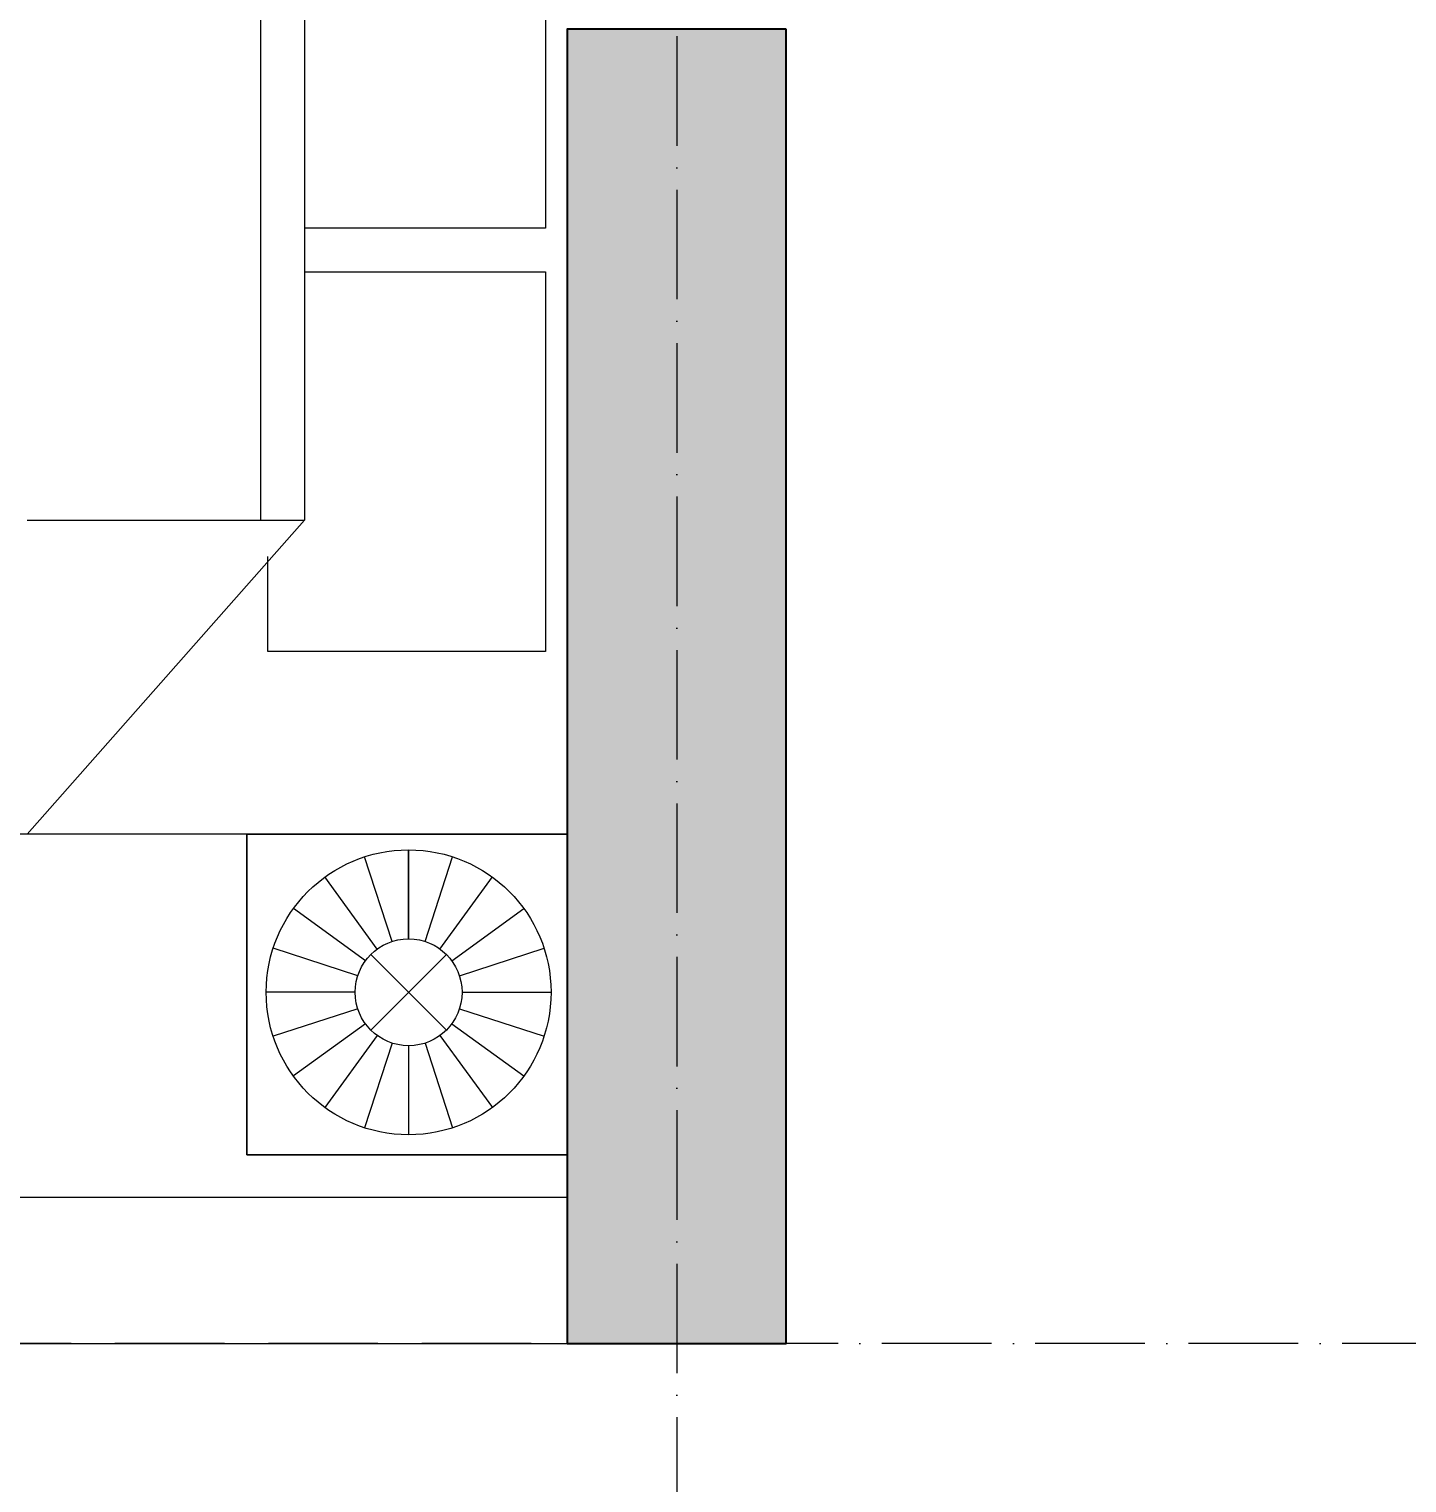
# Model space of a CAD drawing. Header units: millimetres. Extents: x -20144 to 122974, y -38328 to 48263.
# Drawn here: x 22563 to 24451, y -191 to 1800 of the extents above; entities that cross this region are included whole.
import ezdxf

# ---------------------------------------------------------------- set-up
doc = ezdxf.new("R2010")
doc.units = ezdxf.units.MM
doc.linetypes.add('Grid Line', pattern=[4.2, 3, -0.6, 0, -0.6])
for name, color, linetype, lineweight in [('DIM', 1, 'Continuous', 5), ('DIM-200', 1, 'Continuous', 5), ('NET-CAT', 3, 'Continuous', 15), ('THIET BI', 44, 'Continuous', 5), ('TRUC', 225, 'Continuous', 5), ('X-COT HAM$0$LC.HA', 8, 'Continuous', 9)]:
    doc.layers.add(name, color=color, linetype=linetype, lineweight=lineweight)
doc.styles.add('Arial_3', font='arial_0.ttf', dxfattribs={"height": 400})
doc.styles.add('TA1', font='arial_0.ttf')
doc.dimstyles.new('D_200_KTx2', dxfattribs={"dimtxt": 400, "dimasz": 300, "dimexe": 300, "dimexo": 300, "dimgap": 160, "dimtad": 1, "dimdec": 0, "dimzin": 9, "dimtxsty": 'TA1', "dimblk": 'ARCHTICK', "dimcen": 1, "dimdle": 300, "dimclrd": 256, "dimclre": 256, "dimclrt": 7, "dimadec": 0, "dimazin": 0, "dimtfac": 1, "dimtdec": 0, "dimtix": 1, "dimtmove": 1, "dimatfit": 3, "dimldrblk": 'ARCHTICK', "dimfxl": 0, "dimtolj": 1, "dimtzin": 0, "dimlwd": -1, "dimlwe": -1, "dimarcsym": 0})
doc.dimstyles.new('Diagonal_-_2mm_Arial', dxfattribs={"dimscale": 304.8, "dimtxt": 408.10376, "dimasz": 0.984252, "dimexe": 0.656168, "dimexo": 4.593176, "dimgap": 0.098425, "dimtad": 1, "dimdec": 0, "dimzin": 0, "dimdsep": 46, "dimtxsty": 'Arial_3', "dimblk1": 'OBLIQUE', "dimblk2": 'OBLIQUE', "dimsah": 1, "dimcen": 0.09, "dimdle": 0.656168, "dimazin": 0, "dimtfac": 1, "dimtdec": 4, "dimtix": 1, "dimtmove": 0, "dimatfit": 3, "dimfxl": 0, "dimtvp": 1, "dimtolj": 1, "dimtzin": 0, "dimlwd": 9, "dimlwe": 9, "dimarcsym": 0})

# ---------------------------------------------------------------- blocks, each defined once
blk = doc.blocks.new('ALC1807-ASCENT PLAZA-KET CAU_rvt-1-MẶT BẰNG TẦNG 5 ĐẾN TẦNG 22')
at = {"layer": 'X-COT HAM$0$LC.HA'}
h = blk.add_hatch(color=256, dxfattribs=at)
h.dxf.hatch_style = 1
h.paths.add_polyline_path([(23600.5, 1799.9), (23300.5, 1799.9), (23300.5, -0.1), (23600.5, -0.1)])
at = {"ltscale": 1000, "elevation": 0}
blk.add_lwpolyline([(23600.5, 1799.9), (23300.5, 1799.9), (23300.5, -0.1), (23600.5, -0.1)], close=True, dxfattribs=at)
blk = doc.blocks.new('X-GIUONG1 - X-GIUONG-V63-MẶT BẰNG TẦNG 5 ĐẾN TẦNG 22')
at = {"layer": 'THIET BI'}
for p, q in [((-800, 0), (-800, 2000)), ((-800, 0), (-800, 2000)), ((-370, 360), (-800, 740)), ((-370, 740), (-370, 360)), ((-1239, 439), (-800, 439)), ((-1239, 0), (-1239, 439)), ((-1239, 439), (-1239, 0)), ((-800, 439), (-1239, 439)), ((-800, 439), (-800, 0)), ((-800, 0), (-800, 439)), ((-370, 420), (800, 420)), ((-1039.2, 287), (-1076.9, 402.9)), ((-1016.6, 290.5), (-1016.6, 412.5)), ((-993.9, 287), (-956.3, 402.9)), ((-550, 410), (-420, 410)), ((-550, 30), (-550, 410)), ((-1059.6, 276.6), (-1131.2, 375.2)), ((-973.5, 276.6), (-901.9, 375.2)), ((800, 360), (-370, 360)), ((-30, 360), (-30, 30)), ((30, 30), (30, 360)), ((-1075.8, 260.4), (-1174.4, 332.1)), ((-957.4, 260.4), (-858.7, 332.1)), ((-1086.1, 240), (-1202.1, 277.7)), ((-1068.3, 269.1), (-964.8, 165.6)), ((-1068.3, 165.6), (-964.8, 269.1)), ((-947, 240), (-831, 277.7)), ((-1089.7, 217.4), (-1211.7, 217.4)), ((-943.4, 217.4), (-821.4, 217.4)), ((-821.4, 217.4), (-943.4, 217.4)), ((-1086.1, 194.8), (-1202.1, 157.1)), ((-947, 194.8), (-831, 157.1)), ((-1075.8, 174.4), (-1174.4, 102.7)), ((-957.4, 174.4), (-858.7, 102.7)), ((-1059.6, 158.2), (-1131.2, 59.5)), ((-1039.2, 147.8), (-1076.9, 31.8)), ((-1016.6, 144.2), (-1016.6, 22.2)), ((-993.9, 147.8), (-956.3, 31.8)), ((-973.5, 158.2), (-901.9, 59.5)), ((-30, 30), (-550, 30)), ((550, 30), (30, 30))]:
    blk.add_line(p, q, dxfattribs=at)
for radius in [195.1, 73.2]:
    blk.add_circle((-1016.6, 217.4), radius, dxfattribs=at)
blk = doc.blocks.new('DIMBLOCK41-MẶT BẰNG TẦNG 5 ĐẾN TẦNG 22')
at = {"layer": 'DIM-200', "lineweight": 9, "transparency": 16777216}
for p, q in [((21275.5, 3599.9), (21275.5, -0.1)), ((21275.5, 3399.9), (21125.5, 3549.9)), ((21711.5, 3399.9), (21075.5, 3399.9)), ((21275.5, 3399.9), (21425.5, 3249.9)), ((21275.5, 3399.9), (21711.5, 3399.9)), ((21275.5, 199.9), (21125.5, 349.9)), ((21925.8, 199.9), (21075.5, 199.9)), ((21275.5, 199.9), (21425.5, 49.9)), ((21275.5, 199.9), (21925.8, 199.9))]:
    blk.add_line(p, q, dxfattribs=at)
at = {"layer": 'DIM-200', "color": 0, "lineweight": 9, "transparency": 16777216, "insert": (20726.2, 1184.6), "char_height": 400, "width": 1476.708, "attachment_point": 1, "rotation": 90, "line_spacing_factor": 0.941778, "style": 'Arial_3'}
blk.add_mtext('3200', dxfattribs=at)
blk = doc.blocks.new('_Oblique')
at = {"color": 0, "linetype": 'ByBlock', "lineweight": -2}
blk.add_line((-0.5, -0.5), (0.5, 0.5), dxfattribs=at)
blk = doc.blocks.new('_ArchTick')
at = {"color": 0, "const_width": 0.15}
blk.add_lwpolyline([(-0.5, -0.5), (0.5, 0.5)], dxfattribs=at)
blk = doc.blocks.new('*D646')
at = {"layer": 'Defpoints', "color": 0, "transparency": 16777216}
for p in [(19900.5, -0.1), (23450.5, -0.1), (23450.5, -2000.1)]:
    blk.add_point(p, dxfattribs=at)
at = {"layer": 'DIM', "transparency": 16777216}
for p, q in [((19900.5, -300.1), (19900.5, -2300.1)), ((23450.5, -300.1), (23450.5, -2300.1)), ((19600.5, -2000.1), (23750.5, -2000.1))]:
    blk.add_line(p, q, dxfattribs=at)
at = {"layer": 'DIM', "transparency": 16777216, "xscale": 300, "yscale": 300, "zscale": 300, "rotation": 180}
blk.add_blockref('_ArchTick', (19900.5, -2000.1), dxfattribs=at)
at = {"layer": 'DIM', "transparency": 16777216, "xscale": 300, "yscale": 300, "zscale": 300}
blk.add_blockref('_ArchTick', (23450.5, -2000.1), dxfattribs=at)
at = {"layer": 'DIM', "color": 7, "transparency": 16777216, "insert": (21675.5, -1635.7), "char_height": 400, "attachment_point": 5, "style": 'TA1'}
blk.add_mtext('\\A1;3550', dxfattribs=at)
blk = doc.blocks.new('*D647')
at = {"layer": 'Defpoints', "color": 0, "transparency": 16777216}
for p in [(23450.5, -0.1), (24700.5, -0.1), (24700.5, -2000.1)]:
    blk.add_point(p, dxfattribs=at)
at = {"layer": 'DIM', "transparency": 16777216}
for p, q in [((23450.5, -300.1), (23450.5, -2300.1)), ((24700.5, -300.1), (24700.5, -2300.1)), ((23450.5, -2000.1), (23150.5, -2000.1)), ((23450.5, -2000.1), (24700.5, -2000.1)), ((24700.5, -2000.1), (25000.5, -2000.1))]:
    blk.add_line(p, q, dxfattribs=at)
at = {"layer": 'DIM', "transparency": 16777216, "xscale": 300, "yscale": 300, "zscale": 300}
blk.add_blockref('_ArchTick', (23450.5, -2000.1), dxfattribs=at)
at = {"layer": 'DIM', "transparency": 16777216, "xscale": 300, "yscale": 300, "zscale": 300, "rotation": 180}
blk.add_blockref('_ArchTick', (24700.5, -2000.1), dxfattribs=at)
at = {"layer": 'DIM', "color": 7, "transparency": 16777216, "insert": (24075.5, -1635.8), "char_height": 400, "attachment_point": 5, "style": 'TA1'}
blk.add_mtext('\\A1;1250', dxfattribs=at)
blk = doc.blocks.new('*D648')
at = {"layer": 'Defpoints', "color": 0, "transparency": 16777216}
for p in [(24700.5, -0.1), (25950.5, -0.1), (25950.5, -2000.1)]:
    blk.add_point(p, dxfattribs=at)
at = {"layer": 'DIM', "transparency": 16777216}
for p, q in [((24700.5, -300.1), (24700.5, -2300.1)), ((25950.5, -300.1), (25950.5, -2300.1)), ((24700.5, -2000.1), (24400.5, -2000.1)), ((24700.5, -2000.1), (25950.5, -2000.1)), ((25950.5, -2000.1), (26250.5, -2000.1))]:
    blk.add_line(p, q, dxfattribs=at)
at = {"layer": 'DIM', "transparency": 16777216, "xscale": 300, "yscale": 300, "zscale": 300}
blk.add_blockref('_ArchTick', (24700.5, -2000.1), dxfattribs=at)
at = {"layer": 'DIM', "transparency": 16777216, "xscale": 300, "yscale": 300, "zscale": 300, "rotation": 180}
blk.add_blockref('_ArchTick', (25950.5, -2000.1), dxfattribs=at)
at = {"layer": 'DIM', "color": 7, "transparency": 16777216, "insert": (25325.5, -1635.8), "char_height": 400, "attachment_point": 5, "style": 'TA1'}
blk.add_mtext('\\A1;1250', dxfattribs=at)

msp = doc.modelspace()

# ---------------------------------------------------------------- linework, layer by layer
at = {"layer": 'NET-CAT'}
for p, q in [((23300.5, 199.9), (22400.5, 199.9)), ((22400.5, -0.1), (23300.5, -0.1))]:
    msp.add_line(p, q, dxfattribs=at)
at = {"layer": 'TRUC', "linetype": 'Grid Line', "ltscale": 50}
for p, q in [((23450.5, 43599.9), (23450.5, -4500.1)), ((43000.5, -0.1), (-12092.4, -0.1))]:
    msp.add_line(p, q, dxfattribs=at)

# ---------------------------------------------------------------- block references
at = {"lineweight": 5}
msp.add_blockref('ALC1807-ASCENT PLAZA-KET CAU_rvt-1-MẶT BẰNG TẦNG 5 ĐẾN TẦNG 22', (0, 0), dxfattribs=at)
at = {"layer": 'THIET BI', "rotation": 90.00000000000281}
msp.add_blockref('X-GIUONG1 - X-GIUONG-V63-MẶT BẰNG TẦNG 5 ĐẾN TẦNG 22', (23300.5, 1497.5), dxfattribs=at)

# ---------------------------------------------------------------- dimensions: what is measured, and where the dimension line sits
at = {"layer": 'DIM', "lineweight": 9}
dim = msp.add_linear_dim(base=(21275.5, 199.9), p1=(23111.5, 3399.9), p2=(23325.8, 199.9), angle=90, dimstyle='Diagonal_-_2mm_Arial', override={"dimpost": '<>', "dimfxl": 3207.166528}, dxfattribs=at)
dim.commit()
dim.dimension.update_dxf_attribs({"geometry": 'DIMBLOCK41-MẶT BẰNG TẦNG 5 ĐẾN TẦNG 22', "text_midpoint": (21041.2, 1799.9)})
at = {"layer": 'DIM'}
for base, p1, p2, picture, middle in [((23450.5, -2000.1), (19900.5, -0.1), (23450.5, -0.1), '*D646', (21675.5, -1635.7)), ((24700.5, -2000.1), (23450.5, -0.1), (24700.5, -0.1), '*D647', (24075.5, -1635.8)), ((25950.5, -2000.1), (24700.5, -0.1), (25950.5, -0.1), '*D648', (25325.5, -1635.8))]:
    dim = msp.add_linear_dim(base=base, p1=p1, p2=p2, dimstyle='D_200_KTx2', dxfattribs=at)
    dim.commit()
    dim.dimension.update_dxf_attribs({"geometry": picture, "text_midpoint": middle})

doc.saveas('drawing.dxf')
